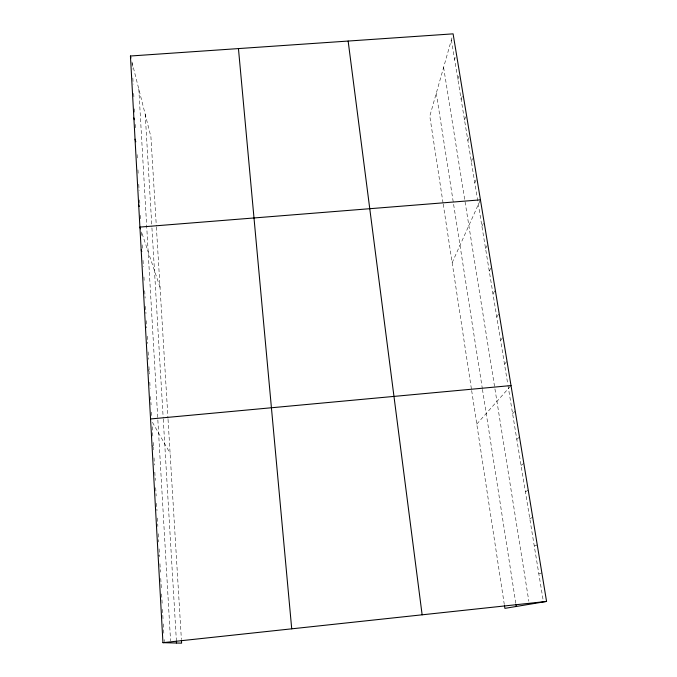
<?xml version="1.0" encoding="UTF-8"?>
<svg xmlns="http://www.w3.org/2000/svg" width="677" height="677" viewBox="0 0 677 677"><rect width="100%" height="100%" fill="white"/><g stroke="black" fill="none" stroke-linecap="round" stroke-linejoin="round"><path stroke-width="0.51" stroke-dasharray="3.38 2.54" d="M451.957 37.878L429.793 116.156L443.054 203.066M454.597 59.517L455.189 57.553M457.855 79.404L459.353 74.631M461.155 99.553L462.696 94.924M464.498 119.981L466.081 115.488M467.892 140.681L469.508 136.339M471.327 161.668L472.986 157.479M474.814 182.942L476.447 179.066M452.151 262.718L480.433 199.859M481.922 226.372L484.072 221.929M485.553 248.552L487.313 245.159M489.243 271.037L491.045 267.813M492.974 293.852L495.285 290.035M496.766 316.988L499.135 313.4M500.608 340.455L503.036 337.104M504.509 364.268L506.997 361.154M476.777 424.098L511.017 385.568M512.599 413.706L515.222 411.091M516.805 439.356L519.487 437.02M521.07 465.412L523.829 463.356M525.403 491.874L528.229 490.097M529.803 518.743L532.706 517.27M534.271 546.043L537.25 544.883M538.816 573.783L541.871 572.937M158.105 555.36L159.535 556.418L159.078 548.175M152.012 445.381L153.467 447.658M152.46 422.321L170.096 453.235M148.136 369.608L149.245 371.918M160.034 287.268L141.408 231.551L141.696 236.679M131.939 61.954L150.912 136.813L156.319 226M451.39 39.892L507.809 384.409M507.97 385.416L543.259 600.914M443.604 67.378L528.839 601.218M436.293 93.206L482.303 388.378M482.464 389.41L515.823 603.427M443.207 204.09L471.497 389.52M471.657 390.561L504.272 604.333M156.379 227.049L167.981 418.31M168.04 419.334L181.36 639.003M145.216 114.328L151.876 226.913M151.944 227.963L163.199 418.098M163.259 419.114L176.333 639.875M138.793 88.983L170.562 640.823M131.998 62.961L132.337 69.02M132.844 78.109L133.183 84.193M133.699 93.409L133.987 98.529M134.562 108.845L134.85 114.032M135.425 124.424L135.722 129.688M137.109 154.568L137.397 159.654M137.964 169.859L138.252 175.013M138.768 184.279L139.115 190.508M139.64 199.901L139.877 204.082M140.503 215.371L140.782 220.423M142.153 244.879L142.382 248.984M143.016 260.349L143.363 266.594M143.947 276.995L144.235 282.267M144.709 290.712L145.123 298.1M145.58 306.351L145.978 313.527M146.384 320.695L146.782 327.922M147.248 336.232L147.654 343.51M148.119 351.888L148.534 359.267M148.948 366.646L149.355 373.975M149.812 382.175L150.159 388.327M150.616 396.536L151.081 404.863M151.487 412.149L151.775 417.354M152.3 426.747L152.824 436.157M153.18 442.436L153.586 449.706M154.034 457.872L154.441 465.023M154.838 472.165L155.295 480.433M155.702 487.694L156.167 495.996M156.573 503.29L156.988 510.661M157.394 518.04L157.868 526.469M158.274 533.738L158.731 541.989M159.95 563.755L160.415 572.141M160.762 578.429L161.287 587.797M161.634 593.957L162.15 603.199M162.488 609.368L163.013 618.693M163.301 623.915L163.885 634.349M164.181 639.57L164.291 641.661"/><path stroke-width="1.02" d="M181.419 640.036L181.614 643.15L162.945 642.668L130.433 56.005L453.099 33.85L546.567 601.438L504.89 608.361L504.433 605.34M162.945 642.668L546.567 601.438M150.548 418.961L511.017 385.568M480.433 199.859L139.919 227.083L140.511 228.868M141.18 249.864L141.772 251.556M138.675 204.64L139.267 206.502M135.045 139.166L135.798 141.789M133.868 117.942L134.368 119.753M130.433 56.005L130.94 57.985M515.984 604.434L516.297 606.465M348.147 41.06L422.135 614.818M238.448 48.592L291.719 628.831M176.392 640.924L176.511 643.015"/></g></svg>
